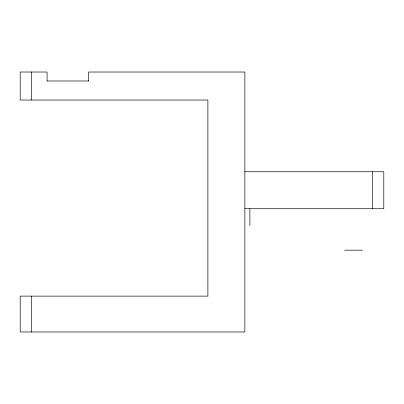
<?xml version="1.0" encoding="UTF-8"?>
<svg xmlns="http://www.w3.org/2000/svg" width="404" height="404" viewBox="0 0 404 404"><rect width="100%" height="100%" fill="white"/><g stroke="black" fill="none" stroke-linecap="round" stroke-linejoin="round"><path stroke-width="0.61" d="M47.046 80.987L88.739 80.987M244.859 171.745L383.8 171.745L383.8 208.722L244.859 208.722M344.582 250.182L362.509 250.182M372.594 171.745L372.594 208.722M249.899 208.722L249.899 225.528M88.552 80.987L88.552 72.023L244.859 72.023L244.859 331.977L20.2 331.977L20.2 296.122L207.883 296.122L207.883 100.035L20.2 100.035L20.2 72.023L47.091 72.023L47.091 80.987M31.406 72.023L31.406 100.035M31.406 296.122L31.406 331.977"/></g></svg>
